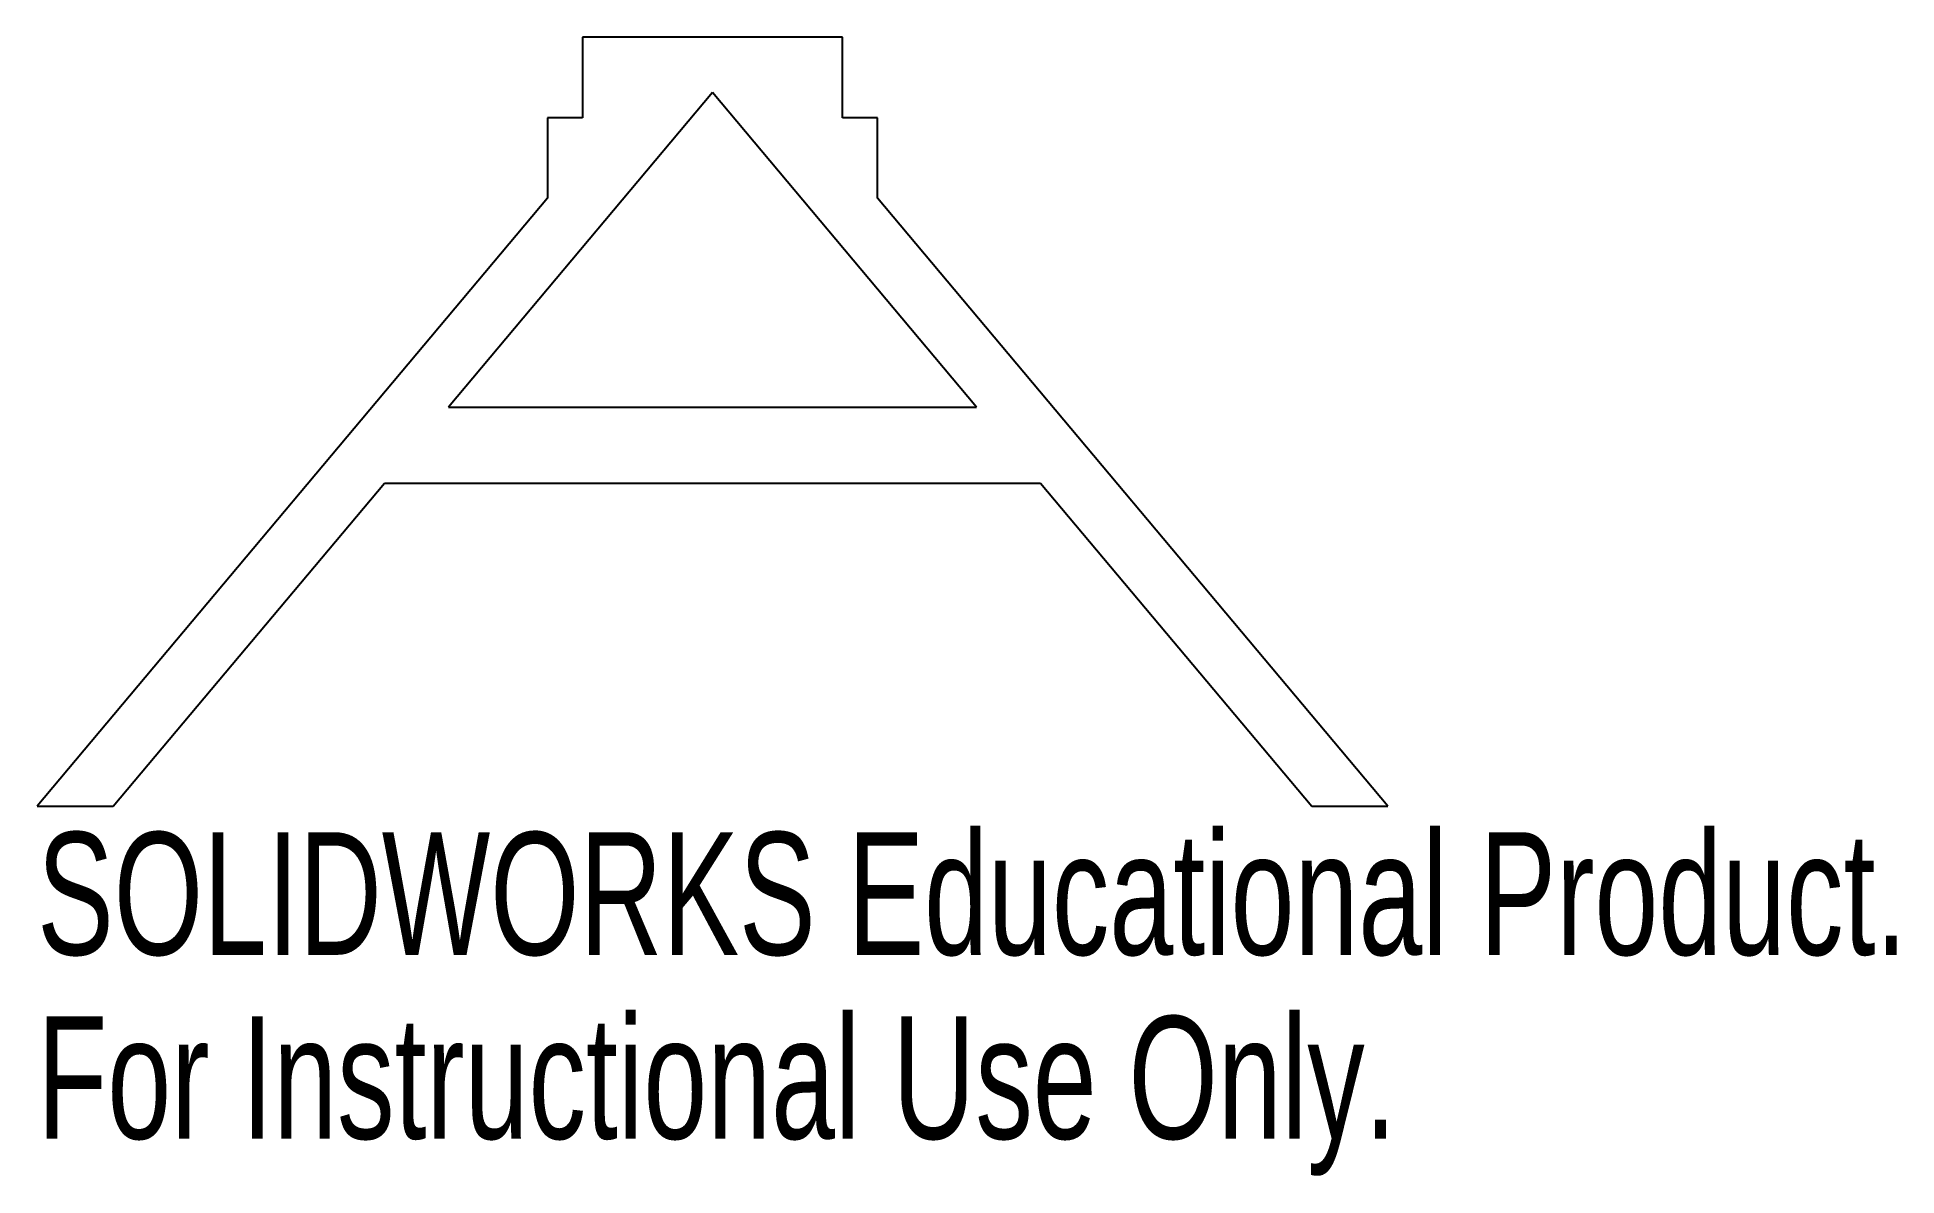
# Model space of a CAD drawing. Header units: millimetres. Extents: x -19.4 to 53.9, y -44 to 0.9.
import ezdxf

# ---------------------------------------------------------------- set-up
doc = ezdxf.new("R2010")
doc.units = ezdxf.units.MM
doc.styles.add('SLDTEXTSTYLE0', font='TXT', dxfattribs={"width": 0.7})

msp = doc.modelspace()

# ---------------------------------------------------------------- linework, layer by layer
at = {"color": 7, "linetype": 'Continuous', "lineweight": 25}
for p, q in [((12.353, 0.854), (2.103, 0.854)), ((2.103, 0.854), (2.103, -2.321)), ((12.353, -2.321), (12.353, 0.854)), ((7.228, -1.325), (-3.178, -13.726)), ((17.633, -13.726), (7.228, -1.325)), ((0.728, -2.321), (0.728, -5.496)), ((2.103, -2.321), (0.728, -2.321)), ((13.728, -2.321), (12.353, -2.321)), ((13.728, -5.496), (13.728, -2.321)), ((0.728, -5.496), (-19.38, -29.459)), ((33.835, -29.459), (13.728, -5.496)), ((-3.178, -13.726), (17.633, -13.726)), ((-16.38, -29.459), (-5.695, -16.726)), ((-5.695, -16.726), (20.151, -16.726)), ((20.151, -16.726), (30.835, -29.459)), ((-19.38, -29.459), (-16.38, -29.459)), ((30.835, -29.459), (33.835, -29.459))]:
    msp.add_line(p, q, dxfattribs=at)

# ---------------------------------------------------------------- texts
at = {"color": 7, "linetype": 'Continuous', "char_height": 4.83362, "attachment_point": 1, "style": 'SLDTEXTSTYLE0'}
for s, insert in [('SOLIDWORKS Educational Product.', (-19.38, -30.479)), ('For Instructional Use Only.', (-19.38, -37.729))]:
    msp.add_mtext(s, dxfattribs=dict(at, insert=insert))

doc.saveas('drawing.dxf')
